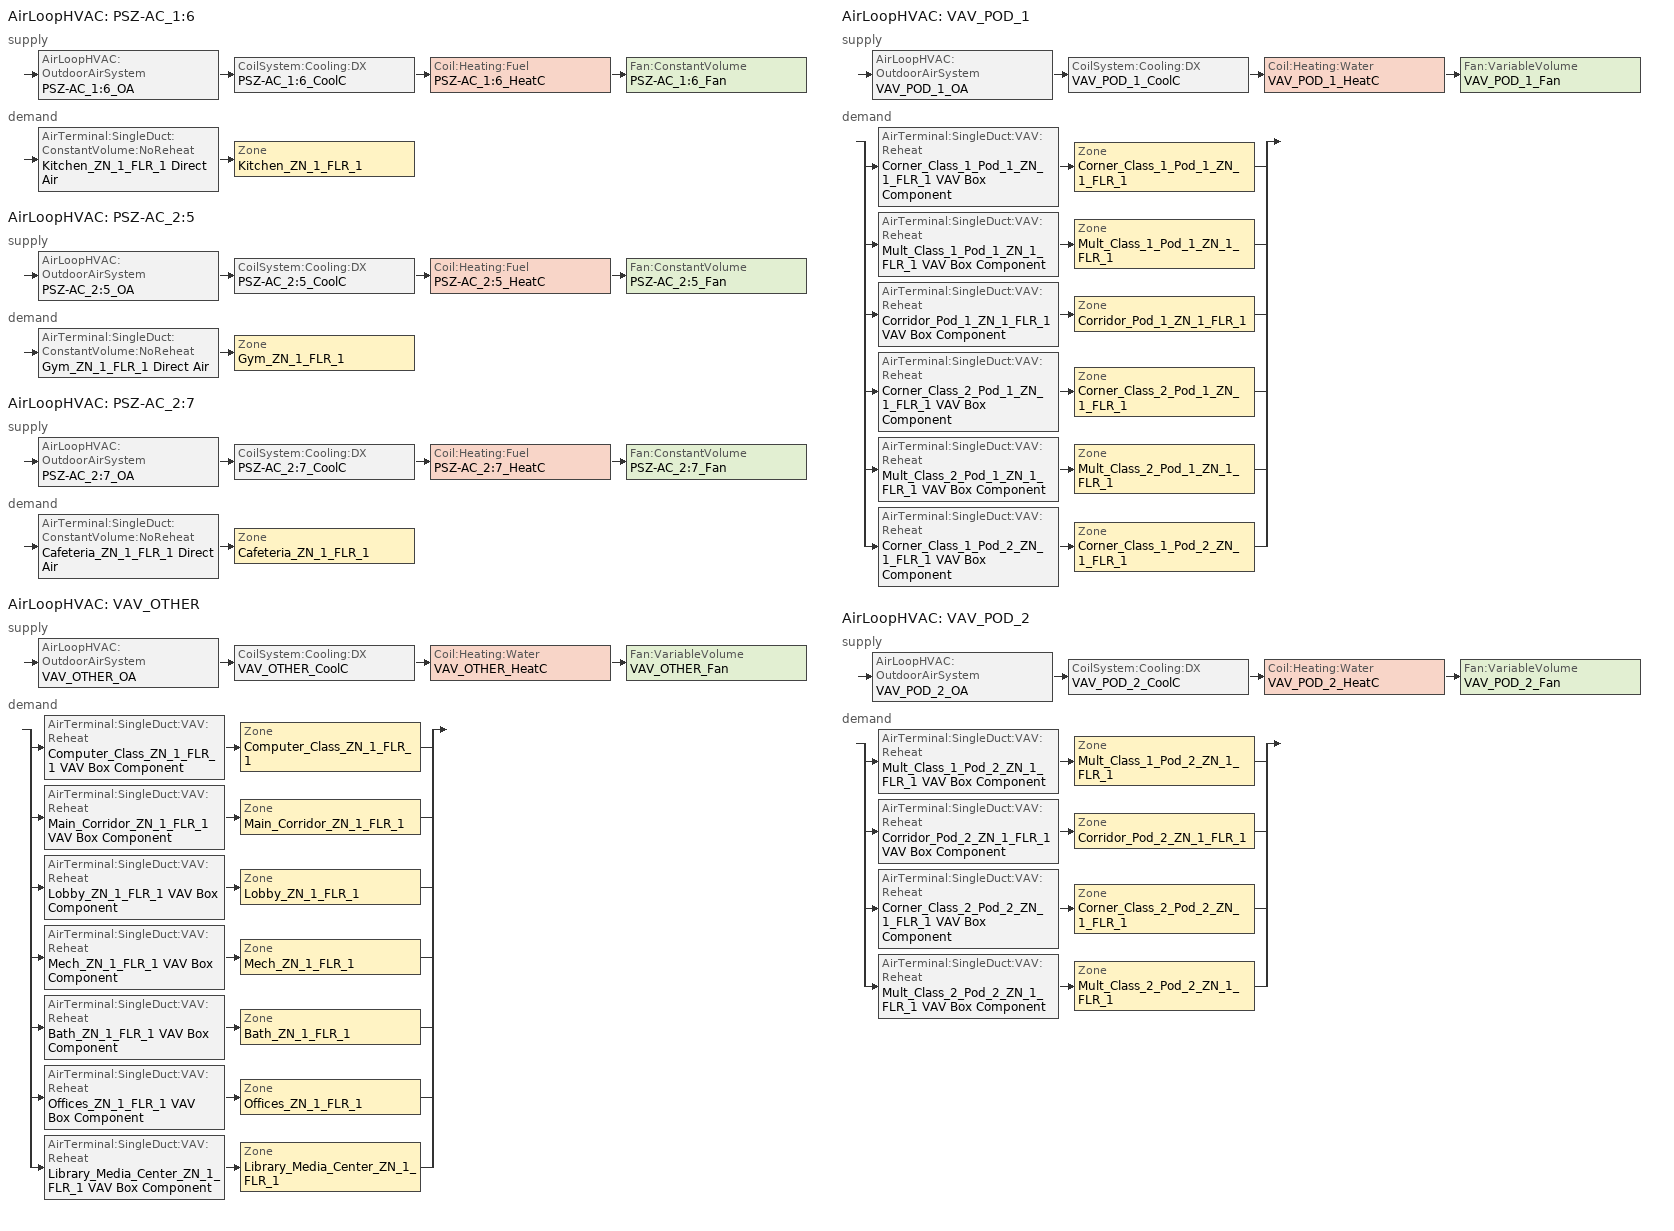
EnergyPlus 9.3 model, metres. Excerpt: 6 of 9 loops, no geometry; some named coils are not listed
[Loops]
AirLoopHVAC 'PSZ-AC_1:6'
 supply: AirLoopHVAC:OutdoorAirSystem 'PSZ-AC_1:6_OA' > CoilSystem:Cooling:DX 'PSZ-AC_1:6_CoolC' > Coil:Heating:Fuel 'PSZ-AC_1:6_HeatC' > Fan:ConstantVolume 'PSZ-AC_1:6_Fan'
 demand: AirTerminal:SingleDuct:ConstantVolume:NoReheat 'Kitchen_ZN_1_FLR_1 Direct Air' > Zone 'Kitchen_ZN_1_FLR_1'
AirLoopHVAC 'PSZ-AC_2:5'
 supply: AirLoopHVAC:OutdoorAirSystem 'PSZ-AC_2:5_OA' > CoilSystem:Cooling:DX 'PSZ-AC_2:5_CoolC' > Coil:Heating:Fuel 'PSZ-AC_2:5_HeatC' > Fan:ConstantVolume 'PSZ-AC_2:5_Fan'
 demand: AirTerminal:SingleDuct:ConstantVolume:NoReheat 'Gym_ZN_1_FLR_1 Direct Air' > Zone 'Gym_ZN_1_FLR_1'
AirLoopHVAC 'PSZ-AC_2:7'
 supply: AirLoopHVAC:OutdoorAirSystem 'PSZ-AC_2:7_OA' > CoilSystem:Cooling:DX 'PSZ-AC_2:7_CoolC' > Coil:Heating:Fuel 'PSZ-AC_2:7_HeatC' > Fan:ConstantVolume 'PSZ-AC_2:7_Fan'
 demand: AirTerminal:SingleDuct:ConstantVolume:NoReheat 'Cafeteria_ZN_1_FLR_1 Direct Air' > Zone 'Cafeteria_ZN_1_FLR_1'
AirLoopHVAC 'VAV_OTHER'
 supply: AirLoopHVAC:OutdoorAirSystem 'VAV_OTHER_OA' > CoilSystem:Cooling:DX 'VAV_OTHER_CoolC' > Coil:Heating:Water 'VAV_OTHER_HeatC' > Fan:VariableVolume 'VAV_OTHER_Fan'
 demand: split
  | AirTerminal:SingleDuct:VAV:Reheat 'Computer_Class_ZN_1_FLR_1 VAV Box Component' > Zone 'Computer_Class_ZN_1_FLR_1'
  | AirTerminal:SingleDuct:VAV:Reheat 'Main_Corridor_ZN_1_FLR_1 VAV Box Component' > Zone 'Main_Corridor_ZN_1_FLR_1'
  | AirTerminal:SingleDuct:VAV:Reheat 'Lobby_ZN_1_FLR_1 VAV Box Component' > Zone 'Lobby_ZN_1_FLR_1'
  | AirTerminal:SingleDuct:VAV:Reheat 'Mech_ZN_1_FLR_1 VAV Box Component' > Zone 'Mech_ZN_1_FLR_1'
  | AirTerminal:SingleDuct:VAV:Reheat 'Bath_ZN_1_FLR_1 VAV Box Component' > Zone 'Bath_ZN_1_FLR_1'
  | AirTerminal:SingleDuct:VAV:Reheat 'Offices_ZN_1_FLR_1 VAV Box Component' > Zone 'Offices_ZN_1_FLR_1'
  | AirTerminal:SingleDuct:VAV:Reheat 'Library_Media_Center_ZN_1_FLR_1 VAV Box Component' > Zone 'Library_Media_Center_ZN_1_FLR_1'
AirLoopHVAC 'VAV_POD_1'
 supply: AirLoopHVAC:OutdoorAirSystem 'VAV_POD_1_OA' > CoilSystem:Cooling:DX 'VAV_POD_1_CoolC' > Coil:Heating:Water 'VAV_POD_1_HeatC' > Fan:VariableVolume 'VAV_POD_1_Fan'
 demand: split
  | AirTerminal:SingleDuct:VAV:Reheat 'Corner_Class_1_Pod_1_ZN_1_FLR_1 VAV Box Component' > Zone 'Corner_Class_1_Pod_1_ZN_1_FLR_1'
  | AirTerminal:SingleDuct:VAV:Reheat 'Mult_Class_1_Pod_1_ZN_1_FLR_1 VAV Box Component' > Zone 'Mult_Class_1_Pod_1_ZN_1_FLR_1'
  | AirTerminal:SingleDuct:VAV:Reheat 'Corridor_Pod_1_ZN_1_FLR_1 VAV Box Component' > Zone 'Corridor_Pod_1_ZN_1_FLR_1'
  | AirTerminal:SingleDuct:VAV:Reheat 'Corner_Class_2_Pod_1_ZN_1_FLR_1 VAV Box Component' > Zone 'Corner_Class_2_Pod_1_ZN_1_FLR_1'
  | AirTerminal:SingleDuct:VAV:Reheat 'Mult_Class_2_Pod_1_ZN_1_FLR_1 VAV Box Component' > Zone 'Mult_Class_2_Pod_1_ZN_1_FLR_1'
  | AirTerminal:SingleDuct:VAV:Reheat 'Corner_Class_1_Pod_2_ZN_1_FLR_1 VAV Box Component' > Zone 'Corner_Class_1_Pod_2_ZN_1_FLR_1'
AirLoopHVAC 'VAV_POD_2'
 supply: AirLoopHVAC:OutdoorAirSystem 'VAV_POD_2_OA' > CoilSystem:Cooling:DX 'VAV_POD_2_CoolC' > Coil:Heating:Water 'VAV_POD_2_HeatC' > Fan:VariableVolume 'VAV_POD_2_Fan'
 demand: split
  | AirTerminal:SingleDuct:VAV:Reheat 'Mult_Class_1_Pod_2_ZN_1_FLR_1 VAV Box Component' > Zone 'Mult_Class_1_Pod_2_ZN_1_FLR_1'
  | AirTerminal:SingleDuct:VAV:Reheat 'Corridor_Pod_2_ZN_1_FLR_1 VAV Box Component' > Zone 'Corridor_Pod_2_ZN_1_FLR_1'
  | AirTerminal:SingleDuct:VAV:Reheat 'Corner_Class_2_Pod_2_ZN_1_FLR_1 VAV Box Component' > Zone 'Corner_Class_2_Pod_2_ZN_1_FLR_1'
  | AirTerminal:SingleDuct:VAV:Reheat 'Mult_Class_2_Pod_2_ZN_1_FLR_1 VAV Box Component' > Zone 'Mult_Class_2_Pod_2_ZN_1_FLR_1'
[Fan:ConstantVolume] Availability Schedule=HVACOperationSchd; Pressure Rise {Pa}=622; Maximum Flow Rate {m3/s}=AUTOSIZE; Motor In Airstream Fraction=1
Name | Fan Total Efficiency | Motor Efficiency
PSZ-AC_1:6_Fan | 0.53625 | 0.825
PSZ-AC_2:5_Fan | 0.546 | 0.84
PSZ-AC_2:7_Fan | 0.56875 | 0.875
[Fan:VariableVolume] Availability Schedule=HVACOperationSchd; Fan Total Efficiency=0.5915; Pressure Rise {Pa}=1109.648; Maximum Flow Rate {m3/s}=AUTOSIZE; Fan Power Minimum Flow Rate Input Method=FixedFlowRate; Fan Power Minimum Air Flow Rate {m3/s}=0; Motor Efficiency=0.91; Motor In Airstream Fraction=1; Fan Power Coefficient 1=0.0407599; Fan Power Coefficient 2=0.088045; Fan Power Coefficient 3=-0.0729261; Fan Power Coefficient 4=0.94374; Fan Power Coefficient 5=0
VAV_OTHER_Fan; VAV_POD_1_Fan; VAV_POD_2_Fan
[Fan:ZoneExhaust] Availability Schedule=HVACOperationSchd
Name | Fan Total Efficiency | Pressure Rise {Pa} | Maximum Flow Rate {m3/s}
Bath_ZN_1_FLR_1 Exhaust Fan | 0.338 | 125 | 0.2832
Cafeteria_ZN_1_FLR_1 Exhaust Fan | 1 | 1.0e-006 | 1.3554
Kitchen_ZN_1_FLR_1 Exhaust Fan | 1 | 1.0e-006 | 0.2016
[Coil:Heating:Fuel] Availability Schedule=ALWAYS_ON; Fuel Type=NaturalGas; Nominal Capacity {W}=AUTOSIZE
Name | Burner Efficiency
PSZ-AC_1:6_HeatC; PSZ-AC_2:5_HeatC | 0.8
PSZ-AC_2:7_HeatC | 0.78
[Coil:Cooling:DX:SingleSpeed] Availability Schedule=ALWAYS_ON; Gross Rated Total Cooling Capacity {W}=AUTOSIZE; Gross Rated Sensible Heat Ratio=AUTOSIZE; Rated Air Flow Rate {m3/s}=AUTOSIZE; Total Cooling Capacity Function of Temperature Curve=Cool-Cap-fT; Total Cooling Capacity Function of Flow Fraction Curve=ConstantCubic; Energy Input Ratio Function of Temperature Curve=Cool-EIR-fT; Energy Input Ratio Function of Flow Fraction Curve=ConstantCubic; Part Load Fraction Correlation Curve=Cool-PLF-fPLR
Name | Gross Rated Cooling COP {W/W}
PSZ-AC_1:6_CoolC DXCoil | 3.66668
PSZ-AC_2:5_CoolC DXCoil | 3.50016
[Coil:Cooling:DX:TwoSpeed] Availability Schedule=ALWAYS_ON; High Speed Gross Rated Total Cooling Capacity {W}=AUTOSIZE; High Speed Rated Sensible Heat Ratio=AUTOSIZE; High Speed Rated Air Flow Rate {m3/s}=AUTOSIZE; Total Cooling Capacity Function of Temperature Curve=Measured_CoolCStandard10Ton_CapFT; Total Cooling Capacity Function of Flow Fraction Curve=Measured_CoolCStandard10Ton_CapFF; Energy Input Ratio Function of Temperature Curve=Measured_CoolCStandard10Ton_EIRFT; Energy Input Ratio Function of Flow Fraction Curve=Measured_CoolCStandard10Ton_EIRFFF; Part Load Fraction Correlation Curve=No_PLR_Degredation; Low Speed Gross Rated Total Cooling Capacity {W}=AUTOSIZE; Low Speed Gross Rated Sensible Heat Ratio=AUTOSIZE; Low Speed Rated Air Flow Rate {m3/s}=AUTOSIZE; Low Speed Total Cooling Capacity Function of Temperature Curve=Measured_LowSpeedCoolCapLSFT; Low Speed Energy Input Ratio Function of Temperature Curve=Measured_LowSpeedCoolEIRLSFT
Name | High Speed Gross Rated Cooling COP {W/W} | Low Speed Gross Rated Cooling COP {W/W}
PSZ-AC_2:7_CoolC DXCoil | 3.30033 | 3.34947
VAV_OTHER_CoolC DXCoil; VAV_POD_1_CoolC DXCoil; VAV_POD_2_CoolC DXCoil | 3.23372 | 3.28187
[Coil:Heating:Water] Availability Schedule=ALWAYS_ON; U-Factor Times Area Value {W/K}=AUTOSIZE; Maximum Water Flow Rate {m3/s}=AUTOSIZE; Performance Input Method=UFactorTimesAreaAndDesignWaterFlowRate; Rated Capacity {W}=AUTOSIZE; Rated Inlet Water Temperature {C}=82.2; Rated Inlet Air Temperature {C}=16.6; Rated Outlet Water Temperature {C}=71.1; Rated Outlet Air Temperature {C}=32.2
VAV_OTHER_HeatC; VAV_POD_1_HeatC; VAV_POD_2_HeatC
[AirTerminal:SingleDuct:VAV:Reheat] Availability Schedule=ALWAYS_ON; Maximum Air Flow Rate {m3/s}=AUTOSIZE; Zone Minimum Air Flow Input Method=Constant; Constant Minimum Air Flow Fraction=0.3; Maximum Hot Water or Steam Flow Rate {m3/s}=AUTOSIZE; Minimum Hot Water or Steam Flow Rate {m3/s}=0; Convergence Tolerance=0.001; Damper Heating Action=NORMAL
Name | Reheat Coil
Bath_ZN_1_FLR_1 VAV Box Component | Bath_ZN_1_FLR_1 VAV Box Reheat Coil
Computer_Class_ZN_1_FLR_1 VAV Box Component | Computer_Class_ZN_1_FLR_1 VAV Box Reheat Coil
Corner_Class_1_Pod_1_ZN_1_FLR_1 VAV Box Component | Corner_Class_1_Pod_1_ZN_1_FLR_1 VAV Box Reheat Coil
Corner_Class_1_Pod_2_ZN_1_FLR_1 VAV Box Component | Corner_Class_1_Pod_2_ZN_1_FLR_1 VAV Box Reheat Coil
Corner_Class_2_Pod_1_ZN_1_FLR_1 VAV Box Component | Corner_Class_2_Pod_1_ZN_1_FLR_1 VAV Box Reheat Coil
Corner_Class_2_Pod_2_ZN_1_FLR_1 VAV Box Component | Corner_Class_2_Pod_2_ZN_1_FLR_1 VAV Box Reheat Coil
Corridor_Pod_1_ZN_1_FLR_1 VAV Box Component | Corridor_Pod_1_ZN_1_FLR_1 VAV Box Reheat Coil
Corridor_Pod_2_ZN_1_FLR_1 VAV Box Component | Corridor_Pod_2_ZN_1_FLR_1 VAV Box Reheat Coil
Library_Media_Center_ZN_1_FLR_1 VAV Box Component | Library_Media_Center_ZN_1_FLR_1 VAV Box Reheat Coil
Lobby_ZN_1_FLR_1 VAV Box Component | Lobby_ZN_1_FLR_1 VAV Box Reheat Coil
Main_Corridor_ZN_1_FLR_1 VAV Box Component | Main_Corridor_ZN_1_FLR_1 VAV Box Reheat Coil
Mech_ZN_1_FLR_1 VAV Box Component | Mech_ZN_1_FLR_1 VAV Box Reheat Coil
Mult_Class_1_Pod_1_ZN_1_FLR_1 VAV Box Component | Mult_Class_1_Pod_1_ZN_1_FLR_1 VAV Box Reheat Coil
Mult_Class_1_Pod_2_ZN_1_FLR_1 VAV Box Component | Mult_Class_1_Pod_2_ZN_1_FLR_1 VAV Box Reheat Coil
Mult_Class_2_Pod_1_ZN_1_FLR_1 VAV Box Component | Mult_Class_2_Pod_1_ZN_1_FLR_1 VAV Box Reheat Coil
Mult_Class_2_Pod_2_ZN_1_FLR_1 VAV Box Component | Mult_Class_2_Pod_2_ZN_1_FLR_1 VAV Box Reheat Coil
Offices_ZN_1_FLR_1 VAV Box Component | Offices_ZN_1_FLR_1 VAV Box Reheat Coil
[Zone equipment]
Bath_ZN_1_FLR_1: Bath_ZN_1_FLR_1 Exhaust Fan, Bath_ZN_1_FLR_1 VAV Box Component
Cafeteria_ZN_1_FLR_1: Cafeteria_ZN_1_FLR_1 Exhaust Fan, Cafeteria_ZN_1_FLR_1 Direct Air
Computer_Class_ZN_1_FLR_1: Computer_Class_ZN_1_FLR_1 VAV Box Component
Corner_Class_1_Pod_1_ZN_1_FLR_1: Corner_Class_1_Pod_1_ZN_1_FLR_1 VAV Box Component
Corner_Class_1_Pod_2_ZN_1_FLR_1: Corner_Class_1_Pod_2_ZN_1_FLR_1 VAV Box Component
Corner_Class_2_Pod_1_ZN_1_FLR_1: Corner_Class_2_Pod_1_ZN_1_FLR_1 VAV Box Component
Corner_Class_2_Pod_2_ZN_1_FLR_1: Corner_Class_2_Pod_2_ZN_1_FLR_1 VAV Box Component
Corridor_Pod_1_ZN_1_FLR_1: Corridor_Pod_1_ZN_1_FLR_1 VAV Box Component
Corridor_Pod_2_ZN_1_FLR_1: Corridor_Pod_2_ZN_1_FLR_1 VAV Box Component
Gym_ZN_1_FLR_1: Gym_ZN_1_FLR_1 Direct Air
Kitchen_ZN_1_FLR_1: Kitchen_ZN_1_FLR_1 Exhaust Fan, Kitchen_ZN_1_FLR_1 Direct Air
Library_Media_Center_ZN_1_FLR_1: Library_Media_Center_ZN_1_FLR_1 VAV Box Component
Lobby_ZN_1_FLR_1: Lobby_ZN_1_FLR_1 VAV Box Component
Main_Corridor_ZN_1_FLR_1: Main_Corridor_ZN_1_FLR_1 VAV Box Component
Mech_ZN_1_FLR_1: Mech_ZN_1_FLR_1 VAV Box Component
Mult_Class_1_Pod_1_ZN_1_FLR_1: Mult_Class_1_Pod_1_ZN_1_FLR_1 VAV Box Component
Mult_Class_1_Pod_2_ZN_1_FLR_1: Mult_Class_1_Pod_2_ZN_1_FLR_1 VAV Box Component
Mult_Class_2_Pod_1_ZN_1_FLR_1: Mult_Class_2_Pod_1_ZN_1_FLR_1 VAV Box Component
Mult_Class_2_Pod_2_ZN_1_FLR_1: Mult_Class_2_Pod_2_ZN_1_FLR_1 VAV Box Component
Offices_ZN_1_FLR_1: Offices_ZN_1_FLR_1 VAV Box Component
[Sizing:Zone] Zone Cooling Design Supply Air Temperature Input Method=SupplyAirTemperature; Zone Cooling Design Supply Air Temperature {C}=12.8; Zone Heating Design Supply Air Temperature Input Method=SupplyAirTemperature; Zone Heating Design Supply Air Temperature {C}=50; Zone Cooling Design Supply Air Humidity Ratio {kgWater/kgDryAir}=0.0085; Zone Heating Design Supply Air Humidity Ratio {kgWater/kgDryAir}=0.008; Cooling Design Air Flow Method=DesignDay; Heating Design Air Flow Method=DesignDay; Account for Dedicated Outdoor Air System=No; Dedicated Outdoor Air System Control Strategy=NeutralSupplyAir; Dedicated Outdoor Air Low Setpoint Temperature for Design {C}=autosize; Dedicated Outdoor Air High Setpoint Temperature for Design {C}=autosize
Name | Design Specification Outdoor Air Object
Bath_ZN_1_FLR_1 | SZ DSOA Bath_ZN_1_FLR_1
Cafeteria_ZN_1_FLR_1 | SZ DSOA Cafeteria_ZN_1_FLR_1
Computer_Class_ZN_1_FLR_1 | SZ DSOA Computer_Class_ZN_1_FLR_1
Corner_Class_1_Pod_1_ZN_1_FLR_1 | SZ DSOA Corner_Class_1_Pod_1_ZN_1_FLR_1
Corner_Class_1_Pod_2_ZN_1_FLR_1 | SZ DSOA Corner_Class_1_Pod_2_ZN_1_FLR_1
Corner_Class_2_Pod_1_ZN_1_FLR_1 | SZ DSOA Corner_Class_2_Pod_1_ZN_1_FLR_1
Corner_Class_2_Pod_2_ZN_1_FLR_1 | SZ DSOA Corner_Class_2_Pod_2_ZN_1_FLR_1
Corridor_Pod_1_ZN_1_FLR_1 | SZ DSOA Corridor_Pod_1_ZN_1_FLR_1
Corridor_Pod_2_ZN_1_FLR_1 | SZ DSOA Corridor_Pod_2_ZN_1_FLR_1
Gym_ZN_1_FLR_1 | SZ DSOA Gym_ZN_1_FLR_1
Kitchen_ZN_1_FLR_1 | SZ DSOA Kitchen_ZN_1_FLR_1
Library_Media_Center_ZN_1_FLR_1 | SZ DSOA Library_Media_Center_ZN_1_FLR_1
Lobby_ZN_1_FLR_1 | SZ DSOA Lobby_ZN_1_FLR_1
Main_Corridor_ZN_1_FLR_1 | SZ DSOA Main_Corridor_ZN_1_FLR_1
Mech_ZN_1_FLR_1 | SZ DSOA Mech_ZN_1_FLR_1
Mult_Class_1_Pod_1_ZN_1_FLR_1 | SZ DSOA Mult_Class_1_Pod_1_ZN_1_FLR_1
Mult_Class_1_Pod_2_ZN_1_FLR_1 | SZ DSOA Mult_Class_1_Pod_2_ZN_1_FLR_1
Mult_Class_2_Pod_1_ZN_1_FLR_1 | SZ DSOA Mult_Class_2_Pod_1_ZN_1_FLR_1
Mult_Class_2_Pod_2_ZN_1_FLR_1 | SZ DSOA Mult_Class_2_Pod_2_ZN_1_FLR_1
Offices_ZN_1_FLR_1 | SZ DSOA Offices_ZN_1_FLR_1
[DesignSpecification:OutdoorAir]
Name | Outdoor Air Method | Outdoor Air Flow per Person {m3/s-person} | Outdoor Air Flow per Zone Floor Area {m3/s-m2}
SZ DSOA Bath_ZN_1_FLR_1 | Flow/Person | 0.025
SZ DSOA Cafeteria_ZN_1_FLR_1; SZ DSOA Gym_ZN_1_FLR_1; SZ DSOA Offices_ZN_1_FLR_1 | Flow/Person | 0.01
SZ DSOA Computer_Class_ZN_1_FLR_1; SZ DSOA Corner_Class_1_Pod_1_ZN_1_FLR_1; SZ DSOA Corner_Class_1_Pod_2_ZN_1_FLR_1; SZ DSOA Corner_Class_2_Pod_1_ZN_1_FLR_1; SZ DSOA Corner_Class_2_Pod_2_ZN_1_FLR_1; SZ DSOA Kitchen_ZN_1_FLR_1; SZ DSOA Library_Media_Center_ZN_1_FLR_1; SZ DSOA Mult_Class_1_Pod_1_ZN_1_FLR_1; SZ DSOA Mult_Class_1_Pod_2_ZN_1_FLR_1; SZ DSOA Mult_Class_2_Pod_1_ZN_1_FLR_1; SZ DSOA Mult_Class_2_Pod_2_ZN_1_FLR_1 | Flow/Person | 0.008
SZ DSOA Corridor_Pod_1_ZN_1_FLR_1; SZ DSOA Corridor_Pod_2_ZN_1_FLR_1; SZ DSOA Lobby_ZN_1_FLR_1; SZ DSOA Main_Corridor_ZN_1_FLR_1 | Flow/Area |  | 0.0005
SZ DSOA Mech_ZN_1_FLR_1 | Flow/Area |  | 0.00025
[ZoneControl:Thermostat] Control Type Schedule=Dual Zone Control Type Sched
Name | Zone or ZoneList | Control 1
Bath_ZN_1_FLR_1 Thermostat | Bath_ZN_1_FLR_1 | Bath_ZN_1_FLR_1 DualSPSched
Cafeteria_ZN_1_FLR_1 Thermostat | Cafeteria_ZN_1_FLR_1 | Cafeteria_ZN_1_FLR_1 DualSPSched
Computer_Class_ZN_1_FLR_1 Thermostat | Computer_Class_ZN_1_FLR_1 | Computer_Class_ZN_1_FLR_1 DualSPSched
Corner_Class_1_Pod_1_ZN_1_FLR_1 Thermostat | Corner_Class_1_Pod_1_ZN_1_FLR_1 | Corner_Class_1_Pod_1_ZN_1_FLR_1 DualSPSched
Corner_Class_1_Pod_2_ZN_1_FLR_1 Thermostat | Corner_Class_1_Pod_2_ZN_1_FLR_1 | Corner_Class_1_Pod_2_ZN_1_FLR_1 DualSPSched
Corner_Class_2_Pod_1_ZN_1_FLR_1 Thermostat | Corner_Class_2_Pod_1_ZN_1_FLR_1 | Corner_Class_2_Pod_1_ZN_1_FLR_1 DualSPSched
Corner_Class_2_Pod_2_ZN_1_FLR_1 Thermostat | Corner_Class_2_Pod_2_ZN_1_FLR_1 | Corner_Class_2_Pod_2_ZN_1_FLR_1 DualSPSched
Corridor_Pod_1_ZN_1_FLR_1 Thermostat | Corridor_Pod_1_ZN_1_FLR_1 | Corridor_Pod_1_ZN_1_FLR_1 DualSPSched
Corridor_Pod_2_ZN_1_FLR_1 Thermostat | Corridor_Pod_2_ZN_1_FLR_1 | Corridor_Pod_2_ZN_1_FLR_1 DualSPSched
Gym_ZN_1_FLR_1 Thermostat | Gym_ZN_1_FLR_1 | Gym_ZN_1_FLR_1 DualSPSched
Kitchen_ZN_1_FLR_1 Thermostat | Kitchen_ZN_1_FLR_1 | Kitchen_ZN_1_FLR_1 DualSPSched
Library_Media_Center_ZN_1_FLR_1 Thermostat | Library_Media_Center_ZN_1_FLR_1 | Library_Media_Center_ZN_1_FLR_1 DualSPSched
Lobby_ZN_1_FLR_1 Thermostat | Lobby_ZN_1_FLR_1 | Lobby_ZN_1_FLR_1 DualSPSched
Main_Corridor_ZN_1_FLR_1 Thermostat | Main_Corridor_ZN_1_FLR_1 | Main_Corridor_ZN_1_FLR_1 DualSPSched
Mech_ZN_1_FLR_1 Thermostat | Mech_ZN_1_FLR_1 | Mech_ZN_1_FLR_1 DualSPSched
Mult_Class_1_Pod_1_ZN_1_FLR_1 Thermostat | Mult_Class_1_Pod_1_ZN_1_FLR_1 | Mult_Class_1_Pod_1_ZN_1_FLR_1 DualSPSched
Mult_Class_1_Pod_2_ZN_1_FLR_1 Thermostat | Mult_Class_1_Pod_2_ZN_1_FLR_1 | Mult_Class_1_Pod_2_ZN_1_FLR_1 DualSPSched
Mult_Class_2_Pod_1_ZN_1_FLR_1 Thermostat | Mult_Class_2_Pod_1_ZN_1_FLR_1 | Mult_Class_2_Pod_1_ZN_1_FLR_1 DualSPSched
Mult_Class_2_Pod_2_ZN_1_FLR_1 Thermostat | Mult_Class_2_Pod_2_ZN_1_FLR_1 | Mult_Class_2_Pod_2_ZN_1_FLR_1 DualSPSched
Offices_ZN_1_FLR_1 Thermostat | Offices_ZN_1_FLR_1 | Offices_ZN_1_FLR_1 DualSPSched
[ThermostatSetpoint:DualSetpoint]
Name | Heating Setpoint Temperature Schedule | Cooling Setpoint Temperature Schedule
Bath_ZN_1_FLR_1 DualSPSched; Corridor_Pod_1_ZN_1_FLR_1 DualSPSched; Corridor_Pod_2_ZN_1_FLR_1 DualSPSched; Kitchen_ZN_1_FLR_1 DualSPSched; Main_Corridor_ZN_1_FLR_1 DualSPSched; Mech_ZN_1_FLR_1 DualSPSched | HTGSETP_SCH_BathCorrMechKitchen | CLGSETP_SCH_BathCorrMechKitchen
Cafeteria_ZN_1_FLR_1 DualSPSched; Computer_Class_ZN_1_FLR_1 DualSPSched; Corner_Class_1_Pod_1_ZN_1_FLR_1 DualSPSched; Corner_Class_1_Pod_2_ZN_1_FLR_1 DualSPSched; Corner_Class_2_Pod_1_ZN_1_FLR_1 DualSPSched; Corner_Class_2_Pod_2_ZN_1_FLR_1 DualSPSched; Gym_ZN_1_FLR_1 DualSPSched; Library_Media_Center_ZN_1_FLR_1 DualSPSched; Lobby_ZN_1_FLR_1 DualSPSched; Mult_Class_1_Pod_1_ZN_1_FLR_1 DualSPSched; Mult_Class_1_Pod_2_ZN_1_FLR_1 DualSPSched; Mult_Class_2_Pod_1_ZN_1_FLR_1 DualSPSched; Mult_Class_2_Pod_2_ZN_1_FLR_1 DualSPSched; Offices_ZN_1_FLR_1 DualSPSched | HTGSETP_SCH | CLGSETP_SCH
[SetpointManager:SingleZone:Reheat] Control Variable=Temperature; Minimum Supply Air Temperature {C}=10; Maximum Supply Air Temperature {C}=50
Name | Control Zone | Setpoint Node or NodeList
SupAirTemp MngrCafeteria_ZN_1_FLR_1 | Cafeteria_ZN_1_FLR_1 | PSZ-AC_2:7 Supply Equipment Outlet Node
SupAirTemp MngrGym_ZN_1_FLR_1 | Gym_ZN_1_FLR_1 | PSZ-AC_2:5 Supply Equipment Outlet Node
SupAirTemp MngrKitchen_ZN_1_FLR_1 | Kitchen_ZN_1_FLR_1 | PSZ-AC_1:6 Supply Equipment Outlet Node
[SetpointManager:Scheduled] Control Variable=Temperature; Schedule=Seasonal-Reset-Supply-Air-Temp-Sch
Name | Setpoint Node or NodeList
VAV_OTHER SAT setpoint | VAV_OTHER Supply Equipment Outlet Node
VAV_POD_1 SAT setpoint | VAV_POD_1 Supply Equipment Outlet Node
VAV_POD_2 SAT setpoint | VAV_POD_2 Supply Equipment Outlet Node
[Sizing:System] Type of Load to Size On=Sensible; Design Outdoor Air Flow Rate {m3/s}=AUTOSIZE; Preheat Design Temperature {C}=7; Preheat Design Humidity Ratio {kgWater/kgDryAir}=0.008; Precool Design Temperature {C}=12.8; Precool Design Humidity Ratio {kgWater/kgDryAir}=0.008; Central Cooling Design Supply Air Temperature {C}=12.8; Type of Zone Sum to Use=NonCoincident; Central Cooling Design Supply Air Humidity Ratio {kgWater/kgDryAir}=0.0085; Central Heating Design Supply Air Humidity Ratio {kgWater/kgDryAir}=0.008; Cooling Supply Air Flow Rate Method=DesignDay; Heating Supply Air Flow Rate Method=DesignDay; System Outdoor Air Method=ZoneSum; Zone Maximum Outdoor Air Fraction=1; Cooling Design Capacity Method=CoolingDesignCapacity; Cooling Design Capacity {W}=autosize; Heating Design Capacity Method=HeatingDesignCapacity; Heating Design Capacity {W}=autosize; Central Cooling Capacity Control Method=OnOff
Name | Central Heating Maximum System Air Flow Ratio | Central Heating Design Supply Air Temperature {C} | 100% Outdoor Air in Cooling | 100% Outdoor Air in Heating
PSZ-AC_1:6 | 1 | 40 | YES | YES
PSZ-AC_2:5; PSZ-AC_2:7 | 1 | 40 | No | No
VAV_OTHER; VAV_POD_1; VAV_POD_2 | 0.3 | 16.7 | No | No
[Controller:OutdoorAir] Minimum Outdoor Air Flow Rate {m3/s}=AUTOSIZE; Maximum Outdoor Air Flow Rate {m3/s}=AUTOSIZE; Economizer Control Type=NoEconomizer; Economizer Control Action Type=ModulateFlow; Economizer Maximum Limit Dry-Bulb Temperature {C}=28; Economizer Maximum Limit Enthalpy {J/kg}=64000; Economizer Minimum Limit Dry-Bulb Temperature {C}=-100; Lockout Type=NoLockout; Minimum Limit Type=FixedMinimum; Minimum Outdoor Air Schedule=MinOA_Sched
PSZ-AC_1:6_OA_Controller; PSZ-AC_2:5_OA_Controller; PSZ-AC_2:7_OA_Controller; VAV_OTHER_OA_Controller; VAV_POD_1_OA_Controller; VAV_POD_2_OA_Controller
[Controller:WaterCoil] Control Variable=Temperature; Action=Normal; Actuator Variable=Flow; Controller Convergence Tolerance {deltaC}=0.0001; Maximum Actuated Flow {m3/s}=AUTOSIZE; Minimum Actuated Flow {m3/s}=0
VAV_OTHER_HeatC_Controller; VAV_POD_1_HeatC_Controller; VAV_POD_2_HeatC_Controller
[AirLoopHVAC] Design Supply Air Flow Rate {m3/s}=AUTOSIZE
PSZ-AC_1:6; PSZ-AC_2:5; PSZ-AC_2:7; VAV_OTHER; VAV_POD_1; VAV_POD_2
[CoilSystem:Cooling:DX] Availability Schedule=ALWAYS_ON
Name | Cooling Coil
PSZ-AC_1:6_CoolC | PSZ-AC_1:6_CoolC DXCoil
PSZ-AC_2:5_CoolC | PSZ-AC_2:5_CoolC DXCoil
PSZ-AC_2:7_CoolC | PSZ-AC_2:7_CoolC DXCoil
VAV_OTHER_CoolC | VAV_OTHER_CoolC DXCoil
VAV_POD_1_CoolC | VAV_POD_1_CoolC DXCoil
VAV_POD_2_CoolC | VAV_POD_2_CoolC DXCoil
[AirTerminal:SingleDuct:ConstantVolume:NoReheat] Availability Schedule=ALWAYS_ON; Maximum Air Flow Rate {m3/s}=AUTOSIZE
Cafeteria_ZN_1_FLR_1 Direct Air; Gym_ZN_1_FLR_1 Direct Air; Kitchen_ZN_1_FLR_1 Direct Air
[SetpointManager:MixedAir] Control Variable=Temperature
Name | Setpoint Node or NodeList
PSZ-AC_1:6_CoolC SAT Manager | PSZ-AC_1:6_CoolC-PSZ-AC_1:6_HeatCNode
PSZ-AC_1:6_HeatC MixedAir Manager | PSZ-AC_1:6_HeatC-PSZ-AC_1:6_FanNode
PSZ-AC_1:6_OAMixed Air Temp Manager | PSZ-AC_1:6_OA-PSZ-AC_1:6_CoolCNode
PSZ-AC_2:5_CoolC SAT Manager | PSZ-AC_2:5_CoolC-PSZ-AC_2:5_HeatCNode
PSZ-AC_2:5_HeatC MixedAir Manager | PSZ-AC_2:5_HeatC-PSZ-AC_2:5_FanNode
PSZ-AC_2:5_OAMixed Air Temp Manager | PSZ-AC_2:5_OA-PSZ-AC_2:5_CoolCNode
PSZ-AC_2:7_CoolC SAT Manager | PSZ-AC_2:7_CoolC-PSZ-AC_2:7_HeatCNode
PSZ-AC_2:7_HeatC MixedAir Manager | PSZ-AC_2:7_HeatC-PSZ-AC_2:7_FanNode
PSZ-AC_2:7_OAMixed Air Temp Manager | PSZ-AC_2:7_OA-PSZ-AC_2:7_CoolCNode
VAV_OTHER_CoolC SAT Manager | VAV_OTHER_CoolC-VAV_OTHER_HeatCNode
VAV_OTHER_HeatC SAT Manager | VAV_OTHER_HeatC-VAV_OTHER_FanNode
VAV_OTHER_OAMixed Air Temp Manager | VAV_OTHER_OA-VAV_OTHER_CoolCNode
VAV_POD_1_CoolC SAT Manager | VAV_POD_1_CoolC-VAV_POD_1_HeatCNode
VAV_POD_1_HeatC SAT Manager | VAV_POD_1_HeatC-VAV_POD_1_FanNode
VAV_POD_1_OAMixed Air Temp Manager | VAV_POD_1_OA-VAV_POD_1_CoolCNode
VAV_POD_2_CoolC SAT Manager | VAV_POD_2_CoolC-VAV_POD_2_HeatCNode
VAV_POD_2_HeatC SAT Manager | VAV_POD_2_HeatC-VAV_POD_2_FanNode
VAV_POD_2_OAMixed Air Temp Manager | VAV_POD_2_OA-VAV_POD_2_CoolCNode
[Refrigeration:Case] Availability Schedule=ALWAYS_ON; Zone=Kitchen_ZN_1_FLR_1; Rated Ambient Temperature {C}=23.88; Rated Ambient Relative Humidity {percent}=55; Rated Total Cooling Capacity per Unit Length {W/m}=734; Case Length {m}=3.66; Latent Case Credit Curve Type=CaseTemperatureMethod; Standard Case Lighting Power per Unit Length {W/m}=33; Case Lighting Schedule=BLDG_LIGHT_SCH; Fraction of Lighting Energy to Case=1; Case Anti-Sweat Heater Power per Unit Length {W/m}=0; Minimum Anti-Sweat Heater Power per Unit Length {W/m}=0; Anti-Sweat Heater Control Type=None; Humidity at Zero Anti-Sweat Heater Energy {percent}=0; Case Height {m}=0; Defrost Energy Correction Curve Type=None; Under Case HVAC Return Air Fraction=0
Name | Rated Latent Heat Ratio | Rated Runtime Fraction | Case Operating Temperature {C} | Latent Case Credit Curve | Standard Case Fan Power per Unit Length {W/m} | Operating Case Fan Power per Unit Length {W/m} | Fraction of Anti-Sweat Heater Energy to Case | Case Defrost Power per Unit Length {W/m} | Case Defrost Type | Case Defrost Schedule | Case Defrost Drip-Down Schedule | Refrigerated Case Restocking Schedule | Case Credit Fraction Schedule
Kitchen_ZN_1_FLR_1_Case:1_WALKINFREEZER | 0.1 | 0.4 | -23 | Kitchen_ZN_1_FLR_1_Case:1_WALKINFREEZERSingleShelfHorizontal_LatentEnergyMult | 68.3 | 68.3 | 0 | 547 | ELECTRIC | Kitchen_ZN_1_FLR_1_Case:1_WALKINFREEZER_CaseDefrost2aDaySched | Kitchen_ZN_1_FLR_1_Case:1_WALKINFREEZER_CaseDripDown2aDaySched | Kitchen_ZN_1_FLR_1_Case:1_WALKINFREEZER_WalkInStockingSched | Kitchen_ZN_1_FLR_1_Case:1_WALKINFREEZER_CaseCreditReduxSched
Kitchen_ZN_1_FLR_1_Case:2_SELFCONTAINEDDISPLAYCASE | 0.08 | 0.85 | 2 | Kitchen_ZN_1_FLR_1_Case:2_SELFCONTAINEDDISPLAYCASEMultiShelfVertical_LatentEnergyMult | 55 | 55 | 0.2 | 0 | NONE |  |  | Kitchen_ZN_1_FLR_1_Case:2_SELFCONTAINEDDISPLAYCASE_CaseStockingSched
[Refrigeration:CompressorRack] Heat Rejection Location=OUTDOORS; Design Condenser Fan Power {W}=350; Condenser Type=AIRCOOLED
Name | Design Compressor Rack COP {W/W} | Compressor Rack COP Function of Temperature Curve | Condenser Fan Power Function of Temperature Curve | Refrigeration Case Name or WalkIn Name or CaseAndWalkInList
RACK1 | 1.5 | RACK1_RackCOPfTCurve | RACK1_RackCondFanCurve2 | Kitchen_ZN_1_FLR_1_Case:1_WALKINFREEZER
RACK2 | 3 | RACK2_RackCOPfTCurve |  | Kitchen_ZN_1_FLR_1_Case:2_SELFCONTAINEDDISPLAYCASE
[EnergyManagementSystem:Sensor]
Cooling_Coil_1: PSZ-AC_1:6_COOLC DXCOIL; Cooling Coil Electric Energy
Cooling_Coil_2: PSZ-AC_2:5_COOLC DXCOIL; Cooling Coil Electric Energy
Cooling_Coil_3: PSZ-AC_2:7_COOLC DXCOIL; Cooling Coil Electric Energy
Cooling_Coil_4: VAV_OTHER_COOLC DXCOIL; Cooling Coil Electric Energy
Cooling_Coil_5: VAV_POD_1_COOLC DXCOIL; Cooling Coil Electric Energy
Cooling_Coil_6: VAV_POD_2_COOLC DXCOIL; Cooling Coil Electric Energy
BATH_ZN_1_FLR_1_O: BATH_ZN_1_FLR_1; Zone People Occupant Count
BATH_ZN_1_FLR_1_T: BATH_ZN_1_FLR_1; Zone Mean Air Temperature
BATH_ZN_1_FLR_1_H: BATH_ZN_1_FLR_1; Zone Air System Sensible Heating Energy
BATH_ZN_1_FLR_1_C: BATH_ZN_1_FLR_1; Zone Air System Sensible Cooling Energy
CAFETERIA_ZN_1_FLR_1_O: CAFETERIA_ZN_1_FLR_1; Zone People Occupant Count
CAFETERIA_ZN_1_FLR_1_T: CAFETERIA_ZN_1_FLR_1; Zone Mean Air Temperature
CAFETERIA_ZN_1_FLR_1_H: CAFETERIA_ZN_1_FLR_1; Zone Air System Sensible Heating Energy
CAFETERIA_ZN_1_FLR_1_C: CAFETERIA_ZN_1_FLR_1; Zone Air System Sensible Cooling Energy
COMPUTER_CLASS_ZN_1_FLR_1_O: COMPUTER_CLASS_ZN_1_FLR_1; Zone People Occupant Count
COMPUTER_CLASS_ZN_1_FLR_1_T: COMPUTER_CLASS_ZN_1_FLR_1; Zone Mean Air Temperature
COMPUTER_CLASS_ZN_1_FLR_1_H: COMPUTER_CLASS_ZN_1_FLR_1; Zone Air System Sensible Heating Energy
COMPUTER_CLASS_ZN_1_FLR_1_C: COMPUTER_CLASS_ZN_1_FLR_1; Zone Air System Sensible Cooling Energy
CORNER_CLASS_1_POD_1_ZN_1_FLR_1_O: CORNER_CLASS_1_POD_1_ZN_1_FLR_1; Zone People Occupant Count
CORNER_CLASS_1_POD_1_ZN_1_FLR_1_T: CORNER_CLASS_1_POD_1_ZN_1_FLR_1; Zone Mean Air Temperature
CORNER_CLASS_1_POD_1_ZN_1_FLR_1_H: CORNER_CLASS_1_POD_1_ZN_1_FLR_1; Zone Air System Sensible Heating Energy
CORNER_CLASS_1_POD_1_ZN_1_FLR_1_C: CORNER_CLASS_1_POD_1_ZN_1_FLR_1; Zone Air System Sensible Cooling Energy
CORNER_CLASS_1_POD_2_ZN_1_FLR_1_O: CORNER_CLASS_1_POD_2_ZN_1_FLR_1; Zone People Occupant Count
CORNER_CLASS_1_POD_2_ZN_1_FLR_1_T: CORNER_CLASS_1_POD_2_ZN_1_FLR_1; Zone Mean Air Temperature
CORNER_CLASS_1_POD_2_ZN_1_FLR_1_H: CORNER_CLASS_1_POD_2_ZN_1_FLR_1; Zone Air System Sensible Heating Energy
CORNER_CLASS_1_POD_2_ZN_1_FLR_1_C: CORNER_CLASS_1_POD_2_ZN_1_FLR_1; Zone Air System Sensible Cooling Energy
CORNER_CLASS_2_POD_1_ZN_1_FLR_1_O: CORNER_CLASS_2_POD_1_ZN_1_FLR_1; Zone People Occupant Count
CORNER_CLASS_2_POD_1_ZN_1_FLR_1_T: CORNER_CLASS_2_POD_1_ZN_1_FLR_1; Zone Mean Air Temperature
CORNER_CLASS_2_POD_1_ZN_1_FLR_1_H: CORNER_CLASS_2_POD_1_ZN_1_FLR_1; Zone Air System Sensible Heating Energy
CORNER_CLASS_2_POD_1_ZN_1_FLR_1_C: CORNER_CLASS_2_POD_1_ZN_1_FLR_1; Zone Air System Sensible Cooling Energy
CORNER_CLASS_2_POD_2_ZN_1_FLR_1_O: CORNER_CLASS_2_POD_2_ZN_1_FLR_1; Zone People Occupant Count
CORNER_CLASS_2_POD_2_ZN_1_FLR_1_T: CORNER_CLASS_2_POD_2_ZN_1_FLR_1; Zone Mean Air Temperature
CORNER_CLASS_2_POD_2_ZN_1_FLR_1_H: CORNER_CLASS_2_POD_2_ZN_1_FLR_1; Zone Air System Sensible Heating Energy
CORNER_CLASS_2_POD_2_ZN_1_FLR_1_C: CORNER_CLASS_2_POD_2_ZN_1_FLR_1; Zone Air System Sensible Cooling Energy
CORRIDOR_POD_1_ZN_1_FLR_1_O: CORRIDOR_POD_1_ZN_1_FLR_1; Zone People Occupant Count
CORRIDOR_POD_1_ZN_1_FLR_1_T: CORRIDOR_POD_1_ZN_1_FLR_1; Zone Mean Air Temperature
CORRIDOR_POD_1_ZN_1_FLR_1_H: CORRIDOR_POD_1_ZN_1_FLR_1; Zone Air System Sensible Heating Energy
CORRIDOR_POD_1_ZN_1_FLR_1_C: CORRIDOR_POD_1_ZN_1_FLR_1; Zone Air System Sensible Cooling Energy
CORRIDOR_POD_2_ZN_1_FLR_1_O: CORRIDOR_POD_2_ZN_1_FLR_1; Zone People Occupant Count
CORRIDOR_POD_2_ZN_1_FLR_1_T: CORRIDOR_POD_2_ZN_1_FLR_1; Zone Mean Air Temperature
CORRIDOR_POD_2_ZN_1_FLR_1_H: CORRIDOR_POD_2_ZN_1_FLR_1; Zone Air System Sensible Heating Energy
CORRIDOR_POD_2_ZN_1_FLR_1_C: CORRIDOR_POD_2_ZN_1_FLR_1; Zone Air System Sensible Cooling Energy
GYM_ZN_1_FLR_1_O: GYM_ZN_1_FLR_1; Zone People Occupant Count
GYM_ZN_1_FLR_1_T: GYM_ZN_1_FLR_1; Zone Mean Air Temperature
GYM_ZN_1_FLR_1_H: GYM_ZN_1_FLR_1; Zone Air System Sensible Heating Energy
GYM_ZN_1_FLR_1_C: GYM_ZN_1_FLR_1; Zone Air System Sensible Cooling Energy
KITCHEN_ZN_1_FLR_1_O: KITCHEN_ZN_1_FLR_1; Zone People Occupant Count
KITCHEN_ZN_1_FLR_1_T: KITCHEN_ZN_1_FLR_1; Zone Mean Air Temperature
KITCHEN_ZN_1_FLR_1_H: KITCHEN_ZN_1_FLR_1; Zone Air System Sensible Heating Energy
KITCHEN_ZN_1_FLR_1_C: KITCHEN_ZN_1_FLR_1; Zone Air System Sensible Cooling Energy
LIBRARY_MEDIA_CENTER_ZN_1_FLR_1_O: LIBRARY_MEDIA_CENTER_ZN_1_FLR_1; Zone People Occupant Count
LIBRARY_MEDIA_CENTER_ZN_1_FLR_1_T: LIBRARY_MEDIA_CENTER_ZN_1_FLR_1; Zone Mean Air Temperature
LIBRARY_MEDIA_CENTER_ZN_1_FLR_1_H: LIBRARY_MEDIA_CENTER_ZN_1_FLR_1; Zone Air System Sensible Heating Energy
LIBRARY_MEDIA_CENTER_ZN_1_FLR_1_C: LIBRARY_MEDIA_CENTER_ZN_1_FLR_1; Zone Air System Sensible Cooling Energy
LOBBY_ZN_1_FLR_1_T: LOBBY_ZN_1_FLR_1; Zone Mean Air Temperature
LOBBY_ZN_1_FLR_1_H: LOBBY_ZN_1_FLR_1; Zone Air System Sensible Heating Energy
LOBBY_ZN_1_FLR_1_C: LOBBY_ZN_1_FLR_1; Zone Air System Sensible Cooling Energy
MAIN_CORRIDOR_ZN_1_FLR_1_O: MAIN_CORRIDOR_ZN_1_FLR_1; Zone People Occupant Count
MAIN_CORRIDOR_ZN_1_FLR_1_T: MAIN_CORRIDOR_ZN_1_FLR_1; Zone Mean Air Temperature
MAIN_CORRIDOR_ZN_1_FLR_1_H: MAIN_CORRIDOR_ZN_1_FLR_1; Zone Air System Sensible Heating Energy
MAIN_CORRIDOR_ZN_1_FLR_1_C: MAIN_CORRIDOR_ZN_1_FLR_1; Zone Air System Sensible Cooling Energy
MECH_ZN_1_FLR_1_T: MECH_ZN_1_FLR_1; Zone Mean Air Temperature
MECH_ZN_1_FLR_1_H: MECH_ZN_1_FLR_1; Zone Air System Sensible Heating Energy
MECH_ZN_1_FLR_1_C: MECH_ZN_1_FLR_1; Zone Air System Sensible Cooling Energy
MULT_CLASS_1_POD_1_ZN_1_FLR_1_O: MULT_CLASS_1_POD_1_ZN_1_FLR_1; Zone People Occupant Count
MULT_CLASS_1_POD_1_ZN_1_FLR_1_T: MULT_CLASS_1_POD_1_ZN_1_FLR_1; Zone Mean Air Temperature
MULT_CLASS_1_POD_1_ZN_1_FLR_1_H: MULT_CLASS_1_POD_1_ZN_1_FLR_1; Zone Air System Sensible Heating Energy
MULT_CLASS_1_POD_1_ZN_1_FLR_1_C: MULT_CLASS_1_POD_1_ZN_1_FLR_1; Zone Air System Sensible Cooling Energy
MULT_CLASS_1_POD_2_ZN_1_FLR_1_O: MULT_CLASS_1_POD_2_ZN_1_FLR_1; Zone People Occupant Count
MULT_CLASS_1_POD_2_ZN_1_FLR_1_T: MULT_CLASS_1_POD_2_ZN_1_FLR_1; Zone Mean Air Temperature
MULT_CLASS_1_POD_2_ZN_1_FLR_1_H: MULT_CLASS_1_POD_2_ZN_1_FLR_1; Zone Air System Sensible Heating Energy
MULT_CLASS_1_POD_2_ZN_1_FLR_1_C: MULT_CLASS_1_POD_2_ZN_1_FLR_1; Zone Air System Sensible Cooling Energy
MULT_CLASS_2_POD_1_ZN_1_FLR_1_O: MULT_CLASS_2_POD_1_ZN_1_FLR_1; Zone People Occupant Count
MULT_CLASS_2_POD_1_ZN_1_FLR_1_T: MULT_CLASS_2_POD_1_ZN_1_FLR_1; Zone Mean Air Temperature
MULT_CLASS_2_POD_1_ZN_1_FLR_1_H: MULT_CLASS_2_POD_1_ZN_1_FLR_1; Zone Air System Sensible Heating Energy
MULT_CLASS_2_POD_1_ZN_1_FLR_1_C: MULT_CLASS_2_POD_1_ZN_1_FLR_1; Zone Air System Sensible Cooling Energy
MULT_CLASS_2_POD_2_ZN_1_FLR_1_O: MULT_CLASS_2_POD_2_ZN_1_FLR_1; Zone People Occupant Count
MULT_CLASS_2_POD_2_ZN_1_FLR_1_T: MULT_CLASS_2_POD_2_ZN_1_FLR_1; Zone Mean Air Temperature
MULT_CLASS_2_POD_2_ZN_1_FLR_1_H: MULT_CLASS_2_POD_2_ZN_1_FLR_1; Zone Air System Sensible Heating Energy
MULT_CLASS_2_POD_2_ZN_1_FLR_1_C: MULT_CLASS_2_POD_2_ZN_1_FLR_1; Zone Air System Sensible Cooling Energy
OFFICES_ZN_1_FLR_1_O: OFFICES_ZN_1_FLR_1; Zone People Occupant Count
OFFICES_ZN_1_FLR_1_T: OFFICES_ZN_1_FLR_1; Zone Mean Air Temperature
OFFICES_ZN_1_FLR_1_H: OFFICES_ZN_1_FLR_1; Zone Air System Sensible Heating Energy
OFFICES_ZN_1_FLR_1_C: OFFICES_ZN_1_FLR_1; Zone Air System Sensible Cooling Energy
[Schedule:Compact]
ALWAYS_ON: Through: 12/31, For: AllDays, Until: 24:00, 1
BLDG_LIGHT_SCH: Through: 6/30, For: Weekdays SummerDesignDay, Until: 07:00, 0.1773, Until: 21:00, 0.9, Until: 24:00, 0.1773, For: AllOtherDays, Until: 24:00, 0.1773, Through: 9/1, For: Weekdays SummerDesignDay, Until: 08:00, 0.1773, Until: 20:00, 0.5, Until: 24:00, 0.1773, For: AllOtherDays, Until: 24:00, 0.1773, Through: 12/31, For: Weekdays SummerDesignDay, Until: 07:00, 0.1773, Until: 21:00, 0.9, Until: 24:00, 0.1773, For: AllOtherDays, Until: 24:00, 0.1773
CLGSETP_SCH: Through: 6/30, For: SummerDesignDay, Until: 24:00, 24, For: WeekEnds Holidays WinterDesignDay, Until: 24:00, 27, For: AllOtherDays, Until: 06:00, 27, Until: 21:00, 24, Until: 24:00, 27, Through: 9/1, For: SummerDesignDay, Until: 24:00, 24, For: WeekEnds Holidays WinterDesignDay, Until: 24:00, 27, For: AllOtherDays, Until: 07:00, 27, Until: 18:00, 24, Until: 24:00, 27, Through: 12/31, For: SummerDesignDay, Until: 24:00, 24, For: WeekEnds Holidays WinterDesignDay, Until: 24:00, 27, For: AllOtherDays, Until: 06:00, 27, Until: 21:00, 24, Until: 24:00, 27
CLGSETP_SCH_BathCorrMechKitchen: Through: 12/31, For: SummerDesignDay, Until: 06:00, 27, Until: 21:00, 24, Until: 24:00, 27, For: AllOtherDays, Until: 24:00, 27
HTGSETP_SCH: Through: 6/30, For: WinterDesignDay, Until: 24:00, 21, For: WeekEnds Holidays SummerDesignDay, Until: 24:00, 16, For: AllOtherDays, Until: 06:00, 16, Until: 21:00, 21, Until: 24:00, 16, Through: 9/1, For: WinterDesignDay, Until: 24:00, 21, For: WeekEnds Holidays SummerDesignDay, Until: 24:00, 16, For: AllOtherDays, Until: 07:00, 16, Until: 18:00, 21, Until: 24:00, 16, Through: 12/31, For: WinterDesignDay, Until: 24:00, 21, For: WeekEnds Holidays SummerDesignDay, Until: 24:00, 16, For: AllOtherDays, Until: 06:00, 16, Until: 21:00, 21, Until: 24:00, 16
HTGSETP_SCH_BathCorrMechKitchen: Through: 12/31, For: WinterDesignDay, Until: 06:00, 16, Until: 21:00, 21, Until: 24:00, 16, For: AllOtherDays, Until: 24:00, 16
HVACOperationSchd; MinOA_Sched: Through: 12/31, For: Weekdays SummerDesignDay, Until: 06:00, 0, Until: 21:00, 1, Until: 24:00, 0, For: AllOtherDays, Until: 24:00, 0
Seasonal-Reset-Supply-Air-Temp-Sch: Through: 12/31, For: AllDays, Until: 24:00, 12.8
Dual Zone Control Type Sched: Through: 12/31, For: AllDays, Until: 24:00, 4
Kitchen_ZN_1_FLR_1_Case:1_WALKINFREEZER_CaseCreditReduxSched: Through: 12/31, For:AllDays, Interpolate:No, Until: 7:00, 0.2, Until: 21:00, 0.4, Until: 24:00, 0.2
Kitchen_ZN_1_FLR_1_Case:1_WALKINFREEZER_CaseDefrost2aDaySched: Through: 12/31, For:AllDays, Interpolate:Average, Until: 11:00, 0, Until: 11:20, 1, Until: 23:00, 0, Until: 23:20, 1, Until: 24:00, 0
Kitchen_ZN_1_FLR_1_Case:1_WALKINFREEZER_CaseDripDown2aDaySched: Through: 12/31, For:AllDays, Interpolate:Average, Until: 11:00, 0, Until: 11:30, 1, Until: 23:00, 0, Until: 23:30, 1, Until: 24:00, 0
Kitchen_ZN_1_FLR_1_Case:1_WALKINFREEZER_WalkInStockingSched: Through: 12/31, For: Tuesday Friday, Until: 4:00, 0, Until: 5:00, 725, Until: 6:00, 417, Until: 7:00, 290, Until: 24:00, 0, For: AllOtherDays, Until: 4:00, 0, Until: 5:00, 125, Until: 6:00, 117, Until: 7:00, 90, Until: 19:00, 0, Until: 20:00, 125, Until: 21:00, 117, Until: 22:00, 90, Until: 24:00, 0
Kitchen_ZN_1_FLR_1_Case:2_SELFCONTAINEDDISPLAYCASE_CaseStockingSched: Through: 12/31, For:AllDays, Until: 6:00, 0, Until: 7:00, 50, Until: 9:00, 70, Until: 10:00, 80, Until: 11:00, 70, Until: 13:00, 50, Until: 14:00, 80, Until: 15:00, 90, Until: 16:00, 80, Until: 24:00, 0
[Curve:Quadratic]
Name | Coefficient1 Constant | Coefficient2 x | Coefficient3 x**2 | Minimum Value of x | Maximum Value of x | Minimum Curve Output | Maximum Curve Output
Cool-PLF-fPLR | 0.909496 | 0.0986477 | -0.00819488 | 0 | 1 | 0.7 | 1
Measured_CoolCStandard10Ton_CapFF | 0.7685 | 0.2315 | 0 | 0.776 | 1.197
Measured_CoolCStandard10Ton_EIRFFF | 1.192 | -0.1917 | 0 | 0.776 | 1.197
No_PLR_Degredation | 1 | 0 | 0 | 0 | 1
RACK1_RackCOPfTCurve | 1.7603 | -0.0377 | 0.0004 | 10 | 35
RACK1_RackCondFanCurve2 | 0 | 0.0286 | 0 | 0 | 35
RACK2_RackCOPfTCurve | 1 | 0 | 0 | 0 | 50
[Curve:Cubic]
Name | Coefficient1 Constant | Coefficient2 x | Coefficient3 x**2 | Coefficient4 x**3 | Minimum Value of x | Maximum Value of x
ConstantCubic | 1 | 0 | 0 | 0 | -100 | 100
Kitchen_ZN_1_FLR_1_Case:1_WALKINFREEZERSingleShelfHorizontal_LatentEnergyMult | 0.020376 | 0.00024378 | 1.14e-05 | 1.811e-07 | -35 | 20
Kitchen_ZN_1_FLR_1_Case:2_SELFCONTAINEDDISPLAYCASEMultiShelfVertical_LatentEnergyMult | 0.0265263 | 0.00107803 | -6.02558e-05 | 1.23732e-06 | -35 | 20
[Curve:Biquadratic]
Name | Coefficient1 Constant | Coefficient2 x | Coefficient3 x**2 | Coefficient4 y | Coefficient5 y**2 | Coefficient6 x*y | Minimum Value of x | Maximum Value of x | Minimum Value of y | Maximum Value of y
Cool-Cap-fT | 0.971212 | -0.0152755 | 0.00144345 | -0.00039321 | -6.8364e-06 | -0.000290596 | -100 | 100 | -100 | 100
Cool-EIR-fT | 0.286871 | 0.0239022 | -0.000810648 | 0.0134585 | 0.000338936 | -0.000487004 | -100 | 100 | -100 | 100
Measured_LowSpeedCoolCapLSFT | 0.4136 | 0.03105 | 0 | 0.006952 | -0.0002128 | 0 | 11.1 | 29.4 | 10 | 50.3
Measured_CoolCStandard10Ton_CapFT | 0.52357 | 0.03478 | 0 | -0.001915 | -0.00010838 | 0 | 11.1 | 29.4 | 10 | 50.3
Measured_LowSpeedCoolEIRLSFT | 1.1389 | -0.04518 | 0.0014298 | 0.006044 | 0.0006745 | -0.0012325 | 11.1 | 29.4 | 10 | 50.3
Measured_CoolCStandard10Ton_EIRFT | 0.9847 | -0.04285 | 0.0013562 | 0.009934 | 0.0006398 | -0.001169 | 11.1 | 29.4 | 10 | 50.3
